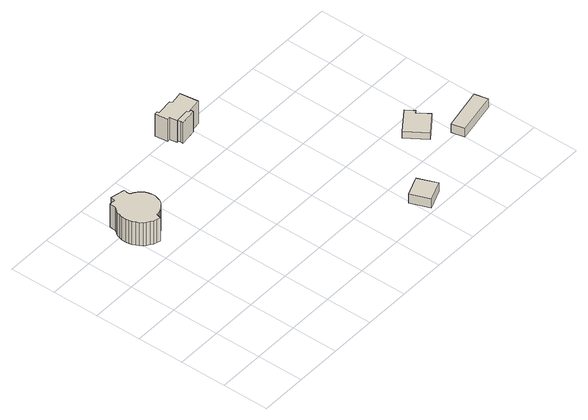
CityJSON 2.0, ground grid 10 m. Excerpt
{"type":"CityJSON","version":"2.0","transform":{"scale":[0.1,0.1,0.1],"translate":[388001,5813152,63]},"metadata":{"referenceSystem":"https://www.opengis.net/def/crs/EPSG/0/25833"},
"CityObjects":{
"building1":{"type":"Building","attributes":{"Gemeindeschluessel":"11000007","BezugspunktDach":"2200","function":"31001_3020","measuredHeight":5.73,"storeysAboveGround":1},"address":[{"country":"Germany","locality":"Berlin","thoroughfareNumber":"86 (1)","thoroughfareName":"Munsterdamm"}],"geometry":[{"type":"Solid","lod":"1","boundaries":[[[[0,1,2,3,4,5,6,7,8,9,10,11,12,13,14,15,16,17,18,19,20,21,22,23,24,25,26,27,28,29,30,31,32,33,34,35,36]],[[37,38,39,40,41,42,43,44,45,46,47,48,49,50,51,52,53,54,55,56,57,58,59,60,61,62,63,64,65,66,67,68,69,70,71,72,73]],[[37,73,36,35]],[[38,37,35,34]],[[39,38,34,33]],[[40,39,33,32]],[[41,40,32,31]],[[42,41,31,30]],[[43,42,30,29]],[[44,43,29,28]],[[45,44,28,27]],[[46,45,27,26]],[[47,46,26,25]],[[48,47,25,24]],[[49,48,24,23]],[[50,49,23,22]],[[51,50,22,21]],[[52,51,21,20]],[[53,52,20,19]],[[54,53,19,18]],[[55,54,18,17]],[[56,55,17,16]],[[57,56,16,15]],[[58,57,15,14]],[[59,58,14,13]],[[60,59,13,12]],[[61,60,12,11]],[[62,61,11,10]],[[63,62,10,9]],[[64,63,9,8]],[[65,64,8,7]],[[66,65,7,6]],[[67,66,6,5]],[[68,67,5,4]],[[69,68,4,3]],[[70,69,3,2]],[[71,70,2,1]],[[72,71,1,0]],[[73,72,0,36]]]]}]},
"building2":{"type":"Building","attributes":{"Gemeindeschluessel":"11000007","BezugspunktDach":"2200","function":"51009_1610","measuredHeight":5.17,"storeysAboveGround":0},"address":[{"country":"Germany","locality":"Berlin"}],"geometry":[{"type":"Solid","lod":"1","boundaries":[[[[74,75,76,77,78,79,80]],[[81,82,83,84,85,86,87]],[[81,87,80,79]],[[82,81,79,78]],[[83,82,78,77]],[[84,83,77,76]],[[85,84,76,75]],[[86,85,75,74]],[[87,86,74,80]]]]}]},
"building3":{"type":"Building","attributes":{"name":"Satellitenbeobachtungsstation","Gemeindeschluessel":"11000007","BezugspunktDach":"2200","function":"31001_3020","measuredHeight":5.57,"storeysAboveGround":1},"address":[{"country":"Germany","locality":"Berlin","thoroughfareNumber":"88","thoroughfareName":"Munsterdamm"}],"geometry":[{"type":"Solid","lod":"1","boundaries":[[[[88,89,80,79,78,77,90,91,92,93,94,95,96]],[[97,98,99,100,101,102,103,104,105,106,107,108,109]],[[97,109,96,95]],[[98,97,95,94]],[[99,98,94,93]],[[100,99,93,92]],[[101,100,92,91]],[[102,101,91,90]],[[103,102,90,77]],[[104,103,77,78]],[[105,104,78,79]],[[106,105,79,80]],[[107,106,80,89]],[[108,107,89,88]],[[109,108,88,96]]]]}]},
"building4":{"type":"Building","attributes":{"Gemeindeschluessel":"11000007","BezugspunktDach":"2200","function":"31001_2143","measuredHeight":2.21,"storeysAboveGround":1},"address":[{"country":"Germany","locality":"Berlin","thoroughfareNumber":"88 (1)","thoroughfareName":"Munsterdamm"}],"geometry":[{"type":"Solid","lod":"1","boundaries":[[[[110,111,112,113]],[[114,115,116,117]],[[114,117,113,112]],[[115,114,112,111]],[[116,115,111,110]],[[117,116,110,113]]]]}]},
"building5":{"type":"Building","attributes":{"Gemeindeschluessel":"11000007","BezugspunktDach":"2200","function":"31001_2143","measuredHeight":1.56,"storeysAboveGround":1},"address":[{"country":"Germany","locality":"Berlin","thoroughfareNumber":"88 (2)","thoroughfareName":"Munsterdamm"}],"geometry":[{"type":"Solid","lod":"1","boundaries":[[[[118,119,120,121,122,123]],[[124,125,126,127,128,129]],[[124,129,123,122]],[[125,124,122,121]],[[126,125,121,120]],[[127,126,120,119]],[[128,127,119,118]],[[129,128,118,123]]]]}]},
"building6":{"type":"Building","attributes":{"Gemeindeschluessel":"11000007","BezugspunktDach":"2200","function":"31001_2143","measuredHeight":2.17,"storeysAboveGround":1},"address":[{"country":"Germany","locality":"Berlin","thoroughfareNumber":"88 (3)","thoroughfareName":"Munsterdamm"}],"geometry":[{"type":"Solid","lod":"1","boundaries":[[[[130,131,132,133]],[[134,135,136,137]],[[134,137,133,132]],[[135,134,132,131]],[[136,135,131,130]],[[137,136,130,133]]]]}]}
},
"vertices":[
[4,309,159],[5,302,159],[8,296,159],[11,290,159],[15,284,159],[20,280,159],[26,276,159],[32,272,159],[38,270,159],[45,268,159],[48,279,159],[55,280,159],[61,282,159],[68,285,159],[73,289,159],[78,294,159],[82,300,159],[84,307,159],[86,313,159],[86,320,159],[84,327,159],[82,334,159],[78,340,159],[73,345,159],[68,349,159],[62,352,159],[60,357,159],[62,367,159],[31,373,159],[29,363,159],[17,364,159],[15,350,159],[11,344,159],[7,338,159],[5,331,159],[3,324,159],[3,316,159],[3,324,102],[5,331,102],[7,338,102],[11,344,102],[15,350,102],[17,364,102],[29,363,102],[31,373,102],[62,367,102],[60,357,102],[62,352,102],[68,349,102],[73,345,102],[78,340,102],[82,334,102],[84,327,102],[86,320,102],[86,313,102],[84,307,102],[82,300,102],[78,294,102],[73,289,102],[68,285,102],[61,282,102],[55,280,102],[48,279,102],[45,268,102],[38,270,102],[32,272,102],[26,276,102],[20,280,102],[15,284,102],[11,290,102],[8,296,102],[5,302,102],[4,309,102],[3,316,102],
[271,403,160],[271,398,160],[307,403,160],[306,409,160],[301,408,160],[299,413,160],[270,410,160],[299,413,109],[301,408,109],[306,409,109],[307,403,109],[271,398,109],[271,403,109],[270,410,109],
[261,425,160],[267,426,160],[334,413,160],[329,452,160],[302,448,160],[299,453,160],[265,449,160],[264,454,160],[257,453,160],[264,454,105],[265,449,105],[299,453,105],[302,448,105],[329,452,105],[334,413,105],[306,409,105],[301,408,105],[299,413,105],[270,410,105],[267,426,105],[261,425,105],[257,453,105],
[513,9,23],[556,26,23],[539,67,23],[497,50,23],[539,67,1],[556,26,1],[513,9,1],[497,50,1],
[640,114,36],[683,145,36],[665,170,36],[671,173,36],[658,191,36],[610,157,36],[658,191,20],[671,173,20],[665,170,20],[683,145,20],[640,114,20],[610,157,20],
[693,76,31],[783,93,31],[776,122,31],[687,104,31],[776,122,10],[783,93,10],[693,76,10],[687,104,10]
]}
